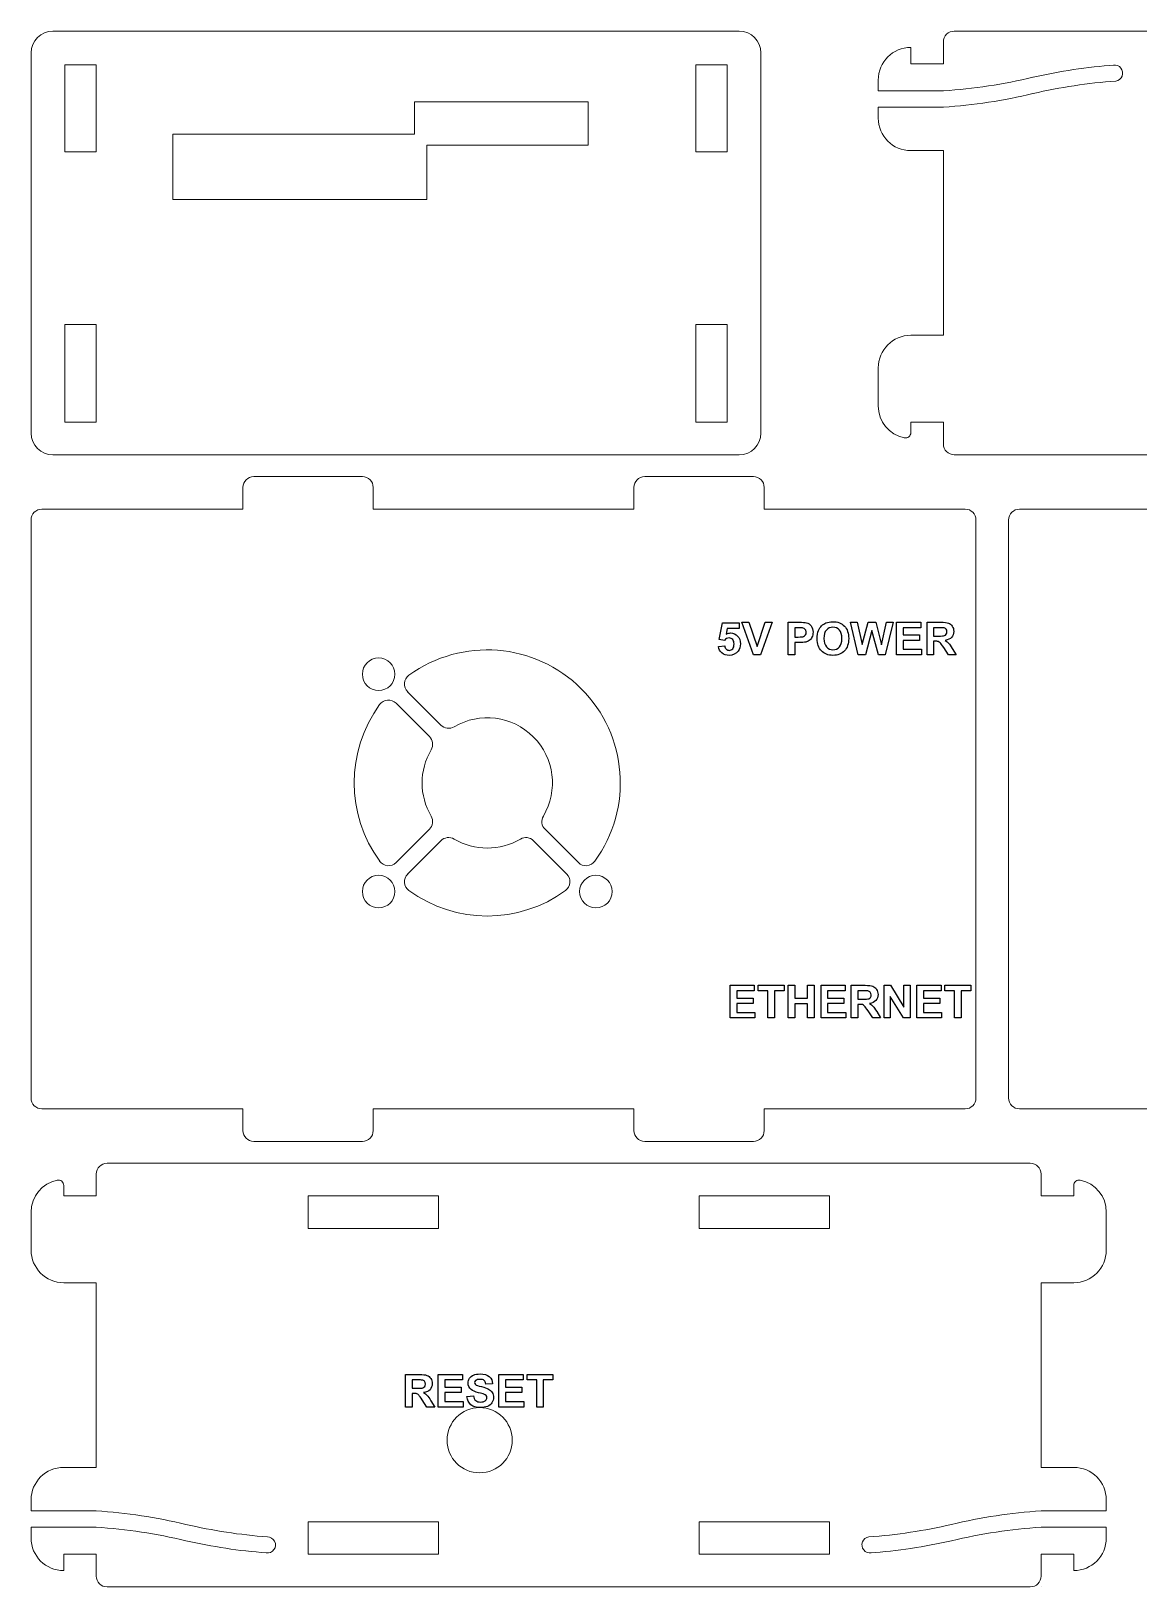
# Model space of a CAD drawing. Header units: millimetres. Extents: x 0 to 177, y 0 to 143.
# Drawn here: x 0 to 102, y 0 to 143.2 of the extents above; entities that cross this region are included whole.
import ezdxf

# ---------------------------------------------------------------- set-up
doc = ezdxf.new("R2010")
doc.units = ezdxf.units.MM
doc.layers.get('0').update_dxf_attribs({"lineweight": 13})
doc.layers.add('connector cutout', color=1, linetype='Continuous', lineweight=13)
doc.layers.add('text', color=2, linetype='Continuous', lineweight=25)

# ---------------------------------------------------------------- blocks, each defined once
blk = doc.blocks.new('reset')
at = {"layer": 'text'}
for p, q in [((-6.9, 0.05), (-6.9, 3.05)), ((-6.9, 3.05), (-5.62, 3.05)), ((-3.88, 0.05), (-3.88, 3.05)), ((-3.88, 3.05), (-1.66, 3.05)), ((-1.66, 3.05), (-1.66, 2.55)), ((1.71, 0.05), (1.71, 3.05)), ((1.71, 3.05), (3.94, 3.05)), ((3.94, 3.05), (3.94, 2.55)), ((4.29, 2.55), (4.29, 3.05)), ((4.29, 3.05), (6.68, 3.05)), ((6.68, 3.05), (6.68, 2.55)), ((-5.82, 2.55), (-6.29, 2.55)), ((-6.29, 2.55), (-6.29, 1.78)), ((-6.29, 1.78), (-5.84, 1.78)), ((-1.66, 2.55), (-3.28, 2.55)), ((-3.28, 2.55), (-3.28, 1.88)), ((-3.28, 1.88), (-1.77, 1.88)), ((-1.77, 1.88), (-1.77, 1.38)), ((1.12, 2.2), (0.51, 2.17)), ((3.94, 2.55), (2.32, 2.55)), ((2.32, 2.55), (2.32, 1.88)), ((2.32, 1.88), (3.82, 1.88)), ((3.82, 1.88), (3.82, 1.38)), ((5.19, 2.55), (4.29, 2.55)), ((5.19, 0.05), (5.19, 2.55)), ((6.68, 2.55), (5.79, 2.55)), ((5.79, 2.55), (5.79, 0.05)), ((-6.29, 0.05), (-6.9, 0.05)), ((-6.17, 1.31), (-6.29, 1.31)), ((-6.29, 1.31), (-6.29, 0.05)), ((-4.92, 0.05), (-5.36, 0.71)), ((-4.2, 0.05), (-4.92, 0.05)), ((-4.57, 0.64), (-4.2, 0.05)), ((-1.6, 0.05), (-3.88, 0.05)), ((-1.77, 1.38), (-3.28, 1.38)), ((-3.28, 1.38), (-3.28, 0.56)), ((-3.28, 0.56), (-1.6, 0.56)), ((-1.6, 0.56), (-1.6, 0.05)), ((-1.24, 1.03), (-0.65, 1.09)), ((3.99, 0.05), (1.71, 0.05)), ((3.82, 1.38), (2.32, 1.38)), ((2.32, 1.38), (2.32, 0.56)), ((2.32, 0.56), (3.99, 0.56)), ((3.99, 0.56), (3.99, 0.05)), ((5.79, 0.05), (5.19, 0.05))]:
    blk.add_line(p, q, dxfattribs=at)
for points in [[(-5.62, 3.05), (-5.3, 3.05), (-5.07, 3.03), (-4.92, 2.97)], [(-4.92, 2.97), (-4.78, 2.92), (-4.66, 2.82), (-4.57, 2.68)], [(-1, 2.7), (-0.91, 2.83), (-0.79, 2.93), (-0.63, 3)], [(-0.63, 3), (-0.46, 3.07), (-0.27, 3.1), (-0.03, 3.1)], [(-0.03, 3.1), (0.34, 3.1), (0.63, 3.02), (0.82, 2.86)], [(-5.84, 1.78), (-5.55, 1.78), (-5.37, 1.8), (-5.3, 1.82)], [(-5.38, 2.54), (-5.43, 2.54), (-5.57, 2.55), (-5.82, 2.55)], [(-5.15, 2.42), (-5.2, 2.48), (-5.28, 2.52), (-5.38, 2.54)], [(-5.3, 1.82), (-5.23, 1.85), (-5.17, 1.89), (-5.13, 1.95)], [(-4.64, 1.65), (-4.77, 1.51), (-4.97, 1.42), (-5.23, 1.38)], [(-5.07, 2.17), (-5.07, 2.27), (-5.09, 2.36), (-5.15, 2.42)], [(-5.13, 1.95), (-5.09, 2.01), (-5.07, 2.08), (-5.07, 2.17)], [(-4.44, 2.21), (-4.44, 1.99), (-4.51, 1.8), (-4.64, 1.65)], [(-4.57, 2.68), (-4.49, 2.55), (-4.44, 2.39), (-4.44, 2.21)], [(-1.13, 2.27), (-1.13, 2.42), (-1.09, 2.56), (-1, 2.7)], [(-0.85, 1.66), (-1.04, 1.83), (-1.13, 2.03), (-1.13, 2.27)], [(-0.17, 1.37), (-0.49, 1.45), (-0.72, 1.55), (-0.85, 1.66)], [(-0.45, 2.49), (-0.52, 2.45), (-0.55, 2.39), (-0.55, 2.31)], [(-0.55, 2.31), (-0.55, 2.24), (-0.52, 2.18), (-0.46, 2.13)], [(-0.46, 2.13), (-0.38, 2.06), (-0.2, 1.99), (0.1, 1.93)], [(-0.04, 2.6), (-0.22, 2.6), (-0.35, 2.57), (-0.45, 2.49)], [(0.34, 2.5), (0.26, 2.57), (0.13, 2.6), (-0.04, 2.6)], [(0.1, 1.93), (0.39, 1.86), (0.61, 1.78), (0.75, 1.71)], [(0.51, 2.17), (0.48, 2.32), (0.43, 2.43), (0.34, 2.5)], [(0.75, 1.71), (0.89, 1.64), (1, 1.53), (1.08, 1.4)], [(0.82, 2.86), (1.01, 2.69), (1.11, 2.47), (1.12, 2.2)], [(-5.86, 1.27), (-5.93, 1.29), (-6.03, 1.31), (-6.17, 1.31)], [(-5.68, 1.15), (-5.74, 1.21), (-5.8, 1.25), (-5.86, 1.27)], [(-5.36, 0.71), (-5.52, 0.94), (-5.62, 1.09), (-5.68, 1.15)], [(-5.23, 1.38), (-5.1, 1.3), (-5, 1.22), (-4.91, 1.13)], [(-4.91, 1.13), (-4.83, 1.03), (-4.71, 0.87), (-4.57, 0.64)], [(-0.87, 0.26), (-1.08, 0.44), (-1.2, 0.69), (-1.24, 1.03)], [(0, 0), (-0.38, 0), (-0.67, 0.09), (-0.87, 0.26)], [(-0.65, 1.09), (-0.61, 0.89), (-0.54, 0.74), (-0.43, 0.65)], [(-0.43, 0.65), (-0.32, 0.56), (-0.18, 0.51), (0.01, 0.51)], [(0.32, 1.24), (0.24, 1.26), (0.08, 1.3), (-0.17, 1.37)], [(0.65, 0.11), (0.48, 0.04), (0.26, 0), (0, 0)], [(0.01, 0.51), (0.2, 0.51), (0.35, 0.55), (0.45, 0.64)], [(0.53, 1.11), (0.49, 1.16), (0.42, 1.2), (0.32, 1.24)], [(0.45, 0.64), (0.55, 0.72), (0.6, 0.81), (0.6, 0.92)], [(0.6, 0.92), (0.6, 1), (0.57, 1.06), (0.53, 1.11)], [(1.06, 0.44), (0.96, 0.29), (0.83, 0.18), (0.65, 0.11)], [(1.2, 0.93), (1.2, 0.75), (1.15, 0.59), (1.06, 0.44)], [(1.08, 1.4), (1.16, 1.28), (1.2, 1.12), (1.2, 0.93)]]:
    blk.add_open_spline(points, degree=3, dxfattribs=at)
blk = doc.blocks.new('ethernet')
at = {"layer": 'text'}
for p, q in [((-11.76, 0), (-11.76, 3)), ((-11.76, 3), (-9.54, 3)), ((-9.54, 3), (-9.54, 2.49)), ((-9.18, 2.49), (-9.18, 3)), ((-9.18, 3), (-6.8, 3)), ((-6.8, 3), (-6.8, 2.49)), ((-6.42, 0), (-6.42, 3)), ((-6.42, 3), (-5.81, 3)), ((-5.81, 3), (-5.81, 1.82)), ((-4.63, 1.82), (-4.63, 3)), ((-4.63, 3), (-4.02, 3)), ((-4.02, 3), (-4.02, 0)), ((-3.4, 0), (-3.4, 3)), ((-3.4, 3), (-1.18, 3)), ((-1.18, 3), (-1.18, 2.49)), ((-0.61, 0), (-0.61, 3)), ((-0.61, 3), (0.67, 3)), ((2.42, 0), (2.42, 3)), ((2.42, 3), (3, 3)), ((3, 3), (4.23, 1)), ((4.23, 1), (4.23, 3)), ((4.23, 3), (4.8, 3)), ((4.8, 3), (4.8, 0)), ((5.43, 0), (5.43, 3)), ((5.43, 3), (7.65, 3)), ((7.65, 3), (7.65, 2.49)), ((8.01, 2.49), (8.01, 3)), ((8.01, 3), (10.39, 3)), ((10.39, 3), (10.39, 2.49)), ((-9.54, 2.49), (-11.16, 2.49)), ((-11.16, 2.49), (-11.16, 1.83)), ((-11.16, 1.83), (-9.65, 1.83)), ((-9.65, 1.83), (-9.65, 1.32)), ((-8.29, 2.49), (-9.18, 2.49)), ((-8.29, 0), (-8.29, 2.49)), ((-6.8, 2.49), (-7.69, 2.49)), ((-7.69, 2.49), (-7.69, 0)), ((-5.81, 1.82), (-4.63, 1.82)), ((-1.18, 2.49), (-2.8, 2.49)), ((-2.8, 2.49), (-2.8, 1.83)), ((-2.8, 1.83), (-1.29, 1.83)), ((-1.29, 1.83), (-1.29, 1.32)), ((0.47, 2.49), (0, 2.49)), ((0, 2.49), (0, 1.73)), ((0, 1.73), (0.45, 1.73)), ((4.19, 0), (2.98, 1.96)), ((2.98, 1.96), (2.98, 0)), ((7.65, 2.49), (6.03, 2.49)), ((6.03, 2.49), (6.03, 1.83)), ((6.03, 1.83), (7.54, 1.83)), ((7.54, 1.83), (7.54, 1.32)), ((8.9, 2.49), (8.01, 2.49)), ((8.9, 0), (8.9, 2.49)), ((10.39, 2.49), (9.5, 2.49)), ((9.5, 2.49), (9.5, 0)), ((-9.48, 0), (-11.76, 0)), ((-9.65, 1.32), (-11.16, 1.32)), ((-11.16, 1.32), (-11.16, 0.51)), ((-11.16, 0.51), (-9.48, 0.51)), ((-9.48, 0.51), (-9.48, 0)), ((-7.69, 0), (-8.29, 0)), ((-5.81, 0), (-6.42, 0)), ((-4.63, 1.31), (-5.81, 1.31)), ((-5.81, 1.31), (-5.81, 0)), ((-4.63, 0), (-4.63, 1.31)), ((-4.02, 0), (-4.63, 0)), ((-1.12, 0), (-3.4, 0)), ((-1.29, 1.32), (-2.8, 1.32)), ((-2.8, 1.32), (-2.8, 0.51)), ((-2.8, 0.51), (-1.12, 0.51)), ((-1.12, 0.51), (-1.12, 0)), ((0, 0), (-0.61, 0)), ((0.12, 1.25), (0, 1.25)), ((0, 1.25), (0, 0)), ((1.37, 0), (0.93, 0.65)), ((2.09, 0), (1.37, 0)), ((1.73, 0.59), (2.09, 0)), ((2.98, 0), (2.42, 0)), ((4.8, 0), (4.19, 0)), ((7.71, 0), (5.43, 0)), ((7.54, 1.32), (6.03, 1.32)), ((6.03, 1.32), (6.03, 0.51)), ((6.03, 0.51), (7.71, 0.51)), ((7.71, 0.51), (7.71, 0)), ((9.5, 0), (8.9, 0))]:
    blk.add_line(p, q, dxfattribs=at)
for points in [[(0.67, 3), (0.99, 3), (1.22, 2.97), (1.37, 2.92)], [(1.37, 2.92), (1.51, 2.87), (1.63, 2.77), (1.72, 2.63)], [(0.45, 1.73), (0.74, 1.73), (0.92, 1.74), (0.99, 1.77)], [(0.91, 2.48), (0.87, 2.49), (0.72, 2.49), (0.47, 2.49)], [(1.14, 2.36), (1.09, 2.43), (1.01, 2.47), (0.91, 2.48)], [(0.99, 1.77), (1.06, 1.79), (1.12, 1.83), (1.16, 1.89)], [(1.65, 1.6), (1.52, 1.45), (1.32, 1.36), (1.06, 1.32)], [(1.22, 2.12), (1.22, 2.22), (1.2, 2.3), (1.14, 2.36)], [(1.16, 1.89), (1.2, 1.95), (1.22, 2.03), (1.22, 2.12)], [(1.85, 2.16), (1.85, 1.93), (1.78, 1.75), (1.65, 1.6)], [(1.72, 2.63), (1.8, 2.49), (1.85, 2.34), (1.85, 2.16)], [(0.43, 1.22), (0.36, 1.24), (0.26, 1.25), (0.12, 1.25)], [(0.61, 1.09), (0.55, 1.15), (0.49, 1.2), (0.43, 1.22)], [(0.93, 0.65), (0.77, 0.89), (0.67, 1.03), (0.61, 1.09)], [(1.06, 1.32), (1.19, 1.25), (1.3, 1.16), (1.38, 1.07)], [(1.38, 1.07), (1.47, 0.98), (1.58, 0.82), (1.73, 0.59)]]:
    blk.add_open_spline(points, degree=3, dxfattribs=at)

msp = doc.modelspace()

# ---------------------------------------------------------------- linework, layer by layer
for p, q in [((65.2, 143.2), (2, 143.2)), ((84, 143.2), (84, 143.2)), ((170, 143.2), (85, 143.2)), ((84, 140.2), (84, 142.2)), ((0, 141.2), (0, 106.2)), ((67.2, 106.2), (67.2, 141.2)), ((81, 140.2), (81, 141.7)), ((6, 140.1), (3.1, 140.1)), ((3.1, 140.1), (3.1, 132.1)), ((6, 132.1), (6, 140.1)), ((64.1, 140.1), (61.2, 140.1)), ((61.2, 140.1), (61.2, 132.1)), ((64.1, 132.1), (64.1, 140.1)), ((81, 140.2), (84, 140.2)), ((78, 138.7), (78, 137.7)), ((78, 137.7), (84, 137.7)), ((78, 136.2), (84, 136.2)), ((78, 136.2), (78, 135.2)), ((3.1, 132.1), (6, 132.1)), ((61.2, 132.1), (64.1, 132.1)), ((81, 132.2), (84, 132.2)), ((84, 115.2), (84, 132.2)), ((6, 116.2), (3.1, 116.2)), ((3.1, 116.2), (3.1, 107.2)), ((6, 107.2), (6, 116.2)), ((64.1, 116.2), (61.2, 116.2)), ((61.2, 116.2), (61.2, 107.2)), ((64.1, 107.2), (64.1, 116.2)), ((81, 115.2), (84, 115.2)), ((78, 112.2), (78, 108.7)), ((3.1, 107.2), (6, 107.2)), ((61.2, 107.2), (64.1, 107.2)), ((81, 107.2), (81, 107.2)), ((81, 107.2), (81, 106.25)), ((81, 107.2), (84, 107.2)), ((84, 105.2), (84, 107.2)), ((2, 104.2), (65.2, 104.2)), ((85, 104.2), (170, 104.2)), ((30.5, 102.2), (20.5, 102.2)), ((66.5, 102.2), (56.5, 102.2)), ((19.5, 101.2), (19.5, 99.2)), ((31.5, 99.2), (31.5, 101.2)), ((55.5, 101.2), (55.5, 99.2)), ((67.5, 99.2), (67.5, 101.2)), ((19.5, 99.2), (1, 99.2)), ((55.5, 99.2), (31.5, 99.2)), ((86, 99.2), (67.5, 99.2)), ((109.5, 99.2), (91, 99.2)), ((0, 98.2), (0, 45)), ((87, 45), (87, 98.2)), ((90, 98.2), (90, 45)), ((1, 44), (19.5, 44)), ((19.5, 44), (19.5, 42)), ((31.5, 44), (55.5, 44)), ((31.5, 42), (31.5, 44)), ((55.5, 44), (55.5, 42)), ((67.5, 44), (86, 44)), ((67.5, 42), (67.5, 44)), ((91, 44), (109.5, 44)), ((20.5, 41), (30.5, 41)), ((56.5, 41), (66.5, 41)), ((92, 39), (7, 39)), ((6, 38), (6, 36)), ((93, 38), (93, 36)), ((3, 36), (3, 36.95)), ((3, 36), (3, 36)), ((6, 36), (3, 36)), ((37.5, 36), (25.5, 36)), ((25.5, 36), (25.5, 33)), ((37.5, 33), (37.5, 36)), ((73.5, 36), (61.5, 36)), ((61.5, 36), (61.5, 33)), ((73.5, 33), (73.5, 36)), ((96, 36), (93, 36)), ((96, 36), (96, 36.95)), ((96, 36), (96, 36)), ((0, 34.5), (0, 31)), ((99, 31), (99, 34.5)), ((25.5, 33), (37.5, 33)), ((61.5, 33), (73.5, 33)), ((6, 28), (3, 28)), ((3, 28), (3, 28)), ((6, 28), (6, 11)), ((93, 28), (93, 11)), ((96, 28), (93, 28)), ((6, 11), (3, 11)), ((96, 11), (93, 11)), ((0, 8), (0, 7)), ((99, 7), (99, 8)), ((6, 7), (0, 7)), ((37.5, 6), (25.5, 6)), ((25.5, 6), (25.5, 3)), ((37.5, 3), (37.5, 6)), ((73.5, 6), (61.5, 6)), ((61.5, 6), (61.5, 3)), ((73.5, 3), (73.5, 6)), ((99, 7), (93, 7)), ((6, 5.5), (0, 5.5)), ((0, 5.5), (0, 4.5)), ((99, 5.5), (93, 5.5)), ((99, 4.5), (99, 5.5)), ((3, 3), (3, 3)), ((3, 3), (3, 1.5)), ((6, 3), (3, 3)), ((6, 3), (6, 1)), ((25.5, 3), (37.5, 3)), ((61.5, 3), (73.5, 3)), ((96, 3), (93, 3)), ((93, 3), (93, 1)), ((96, 3), (96, 1.5)), ((7, 0), (92, 0)), ((93, 0), (93, 0))]:
    msp.add_line(p, q)
for centre, radius, start, end in [((2, 141.2), 2, 90, 180), ((65.2, 141.2), 2, 0, 90), ((85, 142.2), 1, 90, 180), ((81, 138.7), 3, 90, 180), ((80.66, 187.59), 50, 273.8292, 283.4021), ((103.42, 90.21), 50, 94.1979, 102.9071), ((99.76, 139.34), 0.742, 278.5192, 98.5221), ((103.53, 88.74), 50, 94.1965, 103.0348), ((80.66, 186.09), 50, 273.8292, 283.4021), ((81, 135.2), 3, 180, 270), ((81, 112.2), 3, 90, 180), ((81, 108.7), 3, 180, 258.4906), ((2, 106.2), 2, 180, 270), ((65.2, 106.2), 2, 270, 0), ((80.5, 106.25), 0.5, 258.6283, 0.0001), ((85, 105.2), 1, 180, 270), ((20.5, 101.2), 1, 90, 180), ((30.5, 101.2), 1, 0, 90), ((56.5, 101.2), 1, 90, 180), ((66.5, 101.2), 1, 0, 90), ((1, 98.2), 1, 90, 180), ((86, 98.2), 1, 0, 90), ((91, 98.2), 1, 90, 180), ((1, 45), 1, 180, 270), ((86, 45), 1, 270, 0), ((91, 45), 1, 180, 270), ((20.5, 42), 1, 180, 270), ((30.5, 42), 1, 270, 0), ((56.5, 42), 1, 180, 270), ((66.5, 42), 1, 270, 0), ((7, 38), 1, 90, 180), ((92, 38), 1, 0, 90), ((3, 34.5), 3, 101.537, 180), ((2.5, 36.95), 0.5, 0, 101.537), ((96.5, 36.95), 0.5, 78.463, 180), ((96, 34.5), 3, 0, 78.463), ((3, 31), 3, 180, 270), ((96, 31), 3, 270, 0), ((3, 8), 3, 90, 180), ((96, 8), 3, 0, 90), ((2.66, -42.89), 50, 76.5979, 86.1708), ((25.53, 54.46), 50, 256.9645, 265.6752), ((73.47, 54.46), 50, 274.1965, 283.0348), ((96.34, -42.89), 50, 93.8292, 103.4021), ((3, 4.5), 3, 180, 270), ((2.66, -44.39), 50, 76.5979, 86.1708), ((21.76, 3.86), 0.742, 261.3844, 90.0951), ((77.24, 3.86), 0.742, 98.5192, 278.5221), ((96.34, -44.39), 50, 93.8292, 103.4021), ((96, 4.5), 3, 270, 0), ((25.42, 52.99), 50, 257.0936, 265.6751), ((73.58, 52.99), 50, 274.1979, 282.9071), ((7, 1), 1, 180, 270), ((92, 1), 1, 270, 0)]:
    msp.add_arc(centre, radius, start, end)
at = {"layer": 'connector cutout'}
for p, q in [((35.3, 133.7), (35.3, 136.7)), ((35.3, 136.7), (51.3, 136.7)), ((51.3, 136.7), (51.3, 132.7)), ((13.05, 133.7), (35.3, 133.7)), ((13.05, 127.7), (13.05, 133.7)), ((51.3, 132.7), (36.45, 132.7)), ((36.45, 132.7), (36.45, 127.7)), ((36.45, 127.7), (13.05, 127.7)), ((37.74, 79.32), (34.67, 82.39)), ((36.68, 78.26), (33.61, 81.33)), ((33.61, 66.67), (36.68, 69.74)), ((47.32, 69.74), (50.39, 66.67)), ((34.67, 65.61), (37.74, 68.68)), ((46.26, 68.68), (49.33, 65.61))]:
    msp.add_line(p, q, dxfattribs=at)
for centre, radius in [((32, 84), 1.5), ((32, 64), 1.5), ((52, 64), 1.5), ((41.3, 13.5), 3)]:
    msp.add_circle(centre, radius, dxfattribs=at)
for centre, radius, start, end in [((42, 74), 12.25, 323.949, 126.051), ((35.38, 83.1), 1, 126.051, 225), ((42, 74), 12.25, 143.9728, 216.051), ((32.9, 80.62), 1, 45, 144.2405), ((38.44, 80.03), 1, 225, 300.5225), ((42, 74), 6, 329.4775, 120.5225), ((35.97, 77.56), 1, 329.4775, 45), ((42, 74), 6, 149.4775, 210.5225), ((35.97, 70.44), 1, 315, 30.5225), ((48.03, 70.44), 1, 149.4775, 225), ((38.44, 67.97), 1, 59.4775, 135), ((42, 74), 6, 239.4775, 300.5225), ((45.56, 67.97), 1, 45, 120.5225), ((32.9, 67.38), 1, 216.051, 315), ((51.1, 67.38), 1, 225, 323.949), ((35.38, 64.9), 1, 135, 233.5958), ((48.62, 64.9), 1, 306.1219, 45), ((42, 74), 12.25, 233.9202, 306.0568)]:
    msp.add_arc(centre, radius, start, end, dxfattribs=at)
at = {"layer": 'text'}
for p, q in [((66.5, 85.79), (65.43, 88.79)), ((65.43, 88.79), (66.09, 88.79)), ((66.09, 88.79), (66.85, 86.57)), ((66.85, 86.57), (67.58, 88.79)), ((68.23, 88.79), (67.15, 85.79)), ((67.58, 88.79), (68.23, 88.79)), ((69.7, 85.79), (69.7, 88.79)), ((69.7, 88.79), (70.67, 88.79)), ((76.16, 85.79), (75.44, 88.79)), ((75.44, 88.79), (76.06, 88.79)), ((76.06, 88.79), (76.52, 86.73)), ((76.52, 86.73), (77.06, 88.79)), ((77.06, 88.79), (77.78, 88.79)), ((77.78, 88.79), (78.31, 86.7)), ((78.31, 86.7), (78.77, 88.79)), ((79.38, 88.79), (78.65, 85.79)), ((78.77, 88.79), (79.38, 88.79)), ((79.69, 85.79), (79.69, 88.79)), ((79.69, 88.79), (81.92, 88.79)), ((81.92, 88.79), (81.92, 88.29)), ((82.49, 85.79), (82.49, 88.79)), ((82.49, 88.79), (83.77, 88.79)), ((63.36, 87.19), (63.66, 88.75)), ((63.66, 88.75), (65.18, 88.75)), ((64.09, 88.21), (64.01, 87.7)), ((65.18, 88.21), (64.09, 88.21)), ((65.18, 88.75), (65.18, 88.21)), ((70.31, 88.29), (70.31, 87.43)), ((70.6, 88.29), (70.31, 88.29)), ((70.31, 87.43), (70.64, 87.43)), ((77.41, 88.04), (76.82, 85.79)), ((78.01, 85.79), (77.41, 88.04)), ((81.92, 88.29), (80.3, 88.29)), ((80.3, 88.29), (80.3, 87.62)), ((80.3, 87.62), (81.81, 87.62)), ((81.81, 87.62), (81.81, 87.12)), ((83.57, 88.29), (83.1, 88.29)), ((83.1, 88.29), (83.1, 87.52)), ((83.1, 87.52), (83.55, 87.52)), ((63.29, 86.56), (63.87, 86.62)), ((63.83, 87.12), (63.36, 87.19)), ((70.7, 86.92), (70.31, 86.92)), ((70.31, 86.92), (70.31, 85.79)), ((81.81, 87.12), (80.3, 87.12)), ((80.3, 87.12), (80.3, 86.3)), ((80.3, 86.3), (81.98, 86.3)), ((81.98, 86.3), (81.98, 85.79)), ((83.22, 87.05), (83.1, 87.05)), ((83.1, 87.05), (83.1, 85.79)), ((84.47, 85.79), (84.03, 86.45)), ((84.82, 86.38), (85.19, 85.79)), ((67.15, 85.79), (66.5, 85.79)), ((70.31, 85.79), (69.7, 85.79)), ((76.82, 85.79), (76.16, 85.79)), ((78.65, 85.79), (78.01, 85.79)), ((81.98, 85.79), (79.69, 85.79)), ((83.1, 85.79), (82.49, 85.79)), ((85.19, 85.79), (84.47, 85.79))]:
    msp.add_line(p, q, dxfattribs=at)
for points in [[(70.67, 88.79), (71.04, 88.79), (71.28, 88.78), (71.39, 88.75)], [(73.18, 88.73), (73.36, 88.8), (73.58, 88.84), (73.82, 88.84)], [(73.82, 88.84), (74.27, 88.84), (74.62, 88.71), (74.89, 88.43)], [(83.77, 88.79), (84.09, 88.79), (84.32, 88.77), (84.47, 88.71)], [(64.01, 87.7), (64.13, 87.77), (64.26, 87.8), (64.4, 87.8)], [(64.4, 87.8), (64.65, 87.8), (64.87, 87.71), (65.05, 87.52)], [(65.05, 87.52), (65.22, 87.34), (65.31, 87.1), (65.31, 86.8)], [(71.03, 88.27), (70.96, 88.28), (70.82, 88.29), (70.6, 88.29)], [(70.64, 87.43), (70.88, 87.43), (71.04, 87.45), (71.12, 87.48)], [(71.28, 88.13), (71.21, 88.2), (71.13, 88.25), (71.03, 88.27)], [(71.12, 87.48), (71.2, 87.51), (71.26, 87.56), (71.3, 87.63)], [(71.37, 87.86), (71.37, 87.97), (71.34, 88.06), (71.28, 88.13)], [(71.3, 87.63), (71.35, 87.7), (71.37, 87.77), (71.37, 87.86)], [(71.39, 88.75), (71.56, 88.7), (71.71, 88.61), (71.82, 88.45)], [(71.9, 87.41), (71.83, 87.28), (71.75, 87.18), (71.64, 87.11)], [(71.82, 88.45), (71.94, 88.3), (72, 88.11), (72, 87.87)], [(72, 87.87), (72, 87.69), (71.96, 87.53), (71.9, 87.41)], [(72.37, 87.27), (72.37, 87.58), (72.42, 87.84), (72.51, 88.04)], [(72.51, 88.04), (72.58, 88.2), (72.67, 88.33), (72.79, 88.46)], [(72.79, 88.46), (72.91, 88.58), (73.04, 88.67), (73.18, 88.73)], [(73.23, 88.07), (73.07, 87.9), (73, 87.64), (73, 87.3)], [(73.83, 88.33), (73.58, 88.33), (73.38, 88.24), (73.23, 88.07)], [(74.43, 88.07), (74.28, 88.24), (74.08, 88.33), (73.83, 88.33)], [(74.66, 87.3), (74.66, 87.65), (74.58, 87.9), (74.43, 88.07)], [(74.89, 88.43), (75.15, 88.16), (75.28, 87.78), (75.28, 87.29)], [(83.55, 87.52), (83.84, 87.52), (84.02, 87.54), (84.09, 87.56)], [(84.01, 88.28), (83.96, 88.28), (83.82, 88.29), (83.57, 88.29)], [(84.24, 88.16), (84.19, 88.22), (84.11, 88.26), (84.01, 88.28)], [(84.09, 87.56), (84.16, 87.59), (84.22, 87.63), (84.26, 87.69)], [(84.75, 87.39), (84.62, 87.25), (84.42, 87.16), (84.15, 87.12)], [(84.32, 87.91), (84.32, 88.01), (84.3, 88.1), (84.24, 88.16)], [(84.26, 87.69), (84.3, 87.75), (84.32, 87.82), (84.32, 87.91)], [(84.47, 88.71), (84.61, 88.66), (84.73, 88.56), (84.82, 88.42)], [(84.95, 87.95), (84.95, 87.73), (84.88, 87.54), (84.75, 87.39)], [(84.82, 88.42), (84.9, 88.29), (84.95, 88.13), (84.95, 87.95)], [(63.61, 85.96), (63.43, 86.11), (63.33, 86.31), (63.29, 86.56)], [(64.29, 85.74), (64.01, 85.74), (63.78, 85.82), (63.61, 85.96)], [(64.28, 87.34), (64.11, 87.34), (63.96, 87.27), (63.83, 87.12)], [(63.87, 86.62), (63.88, 86.49), (63.93, 86.39), (64.01, 86.32)], [(64.01, 86.32), (64.09, 86.24), (64.19, 86.2), (64.29, 86.2)], [(64.6, 87.2), (64.51, 87.3), (64.41, 87.34), (64.28, 87.34)], [(64.29, 86.2), (64.41, 86.2), (64.51, 86.25), (64.6, 86.35)], [(65.1, 86.14), (64.9, 85.87), (64.63, 85.74), (64.29, 85.74)], [(64.72, 86.79), (64.72, 86.97), (64.68, 87.11), (64.6, 87.2)], [(64.6, 86.35), (64.68, 86.45), (64.72, 86.59), (64.72, 86.79)], [(65.31, 86.8), (65.31, 86.55), (65.24, 86.33), (65.1, 86.14)], [(71.33, 86.97), (71.18, 86.94), (70.97, 86.92), (70.7, 86.92)], [(71.64, 87.11), (71.54, 87.04), (71.43, 86.99), (71.33, 86.97)], [(72.77, 86.15), (72.51, 86.42), (72.37, 86.8), (72.37, 87.27)], [(73.83, 85.74), (73.39, 85.74), (73.03, 85.88), (72.77, 86.15)], [(73, 87.3), (73, 86.96), (73.08, 86.7), (73.23, 86.52)], [(73.23, 86.52), (73.39, 86.35), (73.59, 86.26), (73.83, 86.26)], [(73.83, 86.26), (74.07, 86.26), (74.27, 86.35), (74.43, 86.52)], [(74.89, 86.15), (74.63, 85.88), (74.27, 85.74), (73.83, 85.74)], [(74.43, 86.52), (74.58, 86.69), (74.66, 86.96), (74.66, 87.3)], [(75.28, 87.29), (75.28, 86.8), (75.15, 86.43), (74.89, 86.15)], [(83.53, 87.01), (83.46, 87.03), (83.36, 87.05), (83.22, 87.05)], [(83.71, 86.89), (83.65, 86.95), (83.59, 86.99), (83.53, 87.01)], [(84.03, 86.45), (83.87, 86.68), (83.77, 86.83), (83.71, 86.89)], [(84.15, 87.12), (84.29, 87.04), (84.39, 86.96), (84.48, 86.87)], [(84.48, 86.87), (84.56, 86.77), (84.68, 86.61), (84.82, 86.38)]]:
    msp.add_open_spline(points, degree=3, dxfattribs=at)

# ---------------------------------------------------------------- block references
for name, p in [('ethernet', (76.13, 52.37)), ('reset', (41.37, 16.5))]:
    msp.add_blockref(name, p, dxfattribs=at)

doc.saveas('drawing.dxf')
